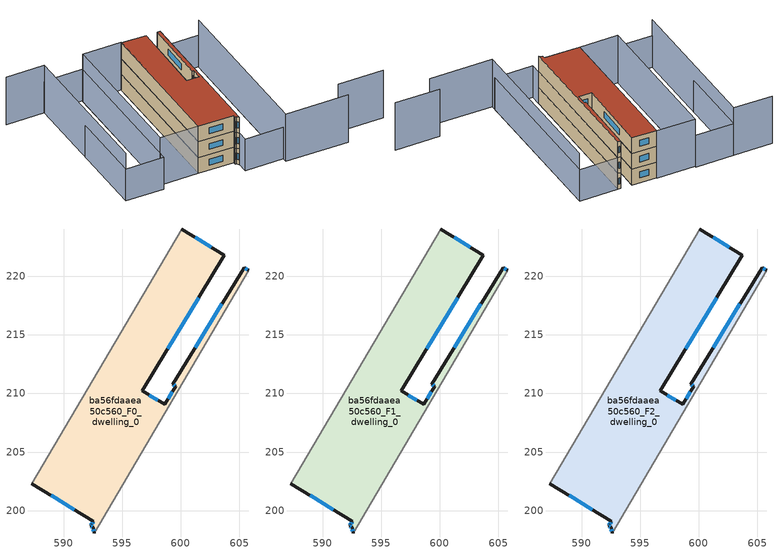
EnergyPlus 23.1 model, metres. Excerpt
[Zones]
ba56fdaaea50c560_F0_dwelling_0
 floor ground (EU_floor_Construction): 603.73,221.79 596.7,210.24 598.62,209.06 599.58,210.63 599.34,210.78 605.41,220.75 605.8,220.51 592.59,198.09 592.52,198.58 592.31,198.7 592.38,198.8 592.55,199.09 587.29,202.29 600.1,224.04 z0
 wall outside (EU_wall_Construction): 605.8,220.51 605.41,220.75 599.34,210.78 599.58,210.63 598.62,209.06 596.7,210.24 603.73,221.79 600.1,224.04 / 587.29,202.29 592.55,199.09 592.38,198.8 592.31,198.7 592.52,198.58 592.59,198.09 z0:3
 wall adiabatic (EU_wall_Construction): 600.1,224.04 587.29,202.29 / 592.59,198.09 605.8,220.51 z0:3
 window (EU_Window_Construction): 602.6,222.49 601.23,223.34 / 598.89,213.84 601.54,218.19 / 598.02,209.43 597.3,209.87 / 599.28,210.14 598.92,209.55 / 599.41,210.73 599.5,210.68 / 603.52,217.64 601.23,213.88 / 605.67,220.58 605.53,220.67 / 592.54,198.42 592.57,198.24 / 592.38,198.66 592.45,198.61 / 592.36,198.77 592.33,198.73 / 592.5,199 592.43,198.89 / 588.93,201.29 590.91,200.08 z0.93:2.07
ba56fdaaea50c560_F1_dwelling_0
 floor to ba56fdaaea50c560_F0_dwelling_0 (EU_floor_Construction): 603.73,221.79 596.7,210.24 598.62,209.06 599.58,210.63 599.34,210.78 605.41,220.75 605.79,220.51 592.59,198.09 592.51,198.58 592.31,198.7 592.38,198.8 592.55,199.09 587.29,202.29 600.1,224.04 z3
 wall outside (EU_wall_Construction): 605.8,220.51 605.41,220.75 599.34,210.78 599.58,210.63 598.62,209.06 596.7,210.24 603.73,221.79 600.1,224.04 / 587.29,202.29 592.55,199.09 592.38,198.8 592.31,198.7 592.52,198.58 592.59,198.09 z3:6
 wall adiabatic (EU_wall_Construction): 600.1,224.04 587.29,202.29 / 592.59,198.09 605.8,220.51 z3:6
 window (EU_Window_Construction): 602.6,222.49 601.23,223.34 / 598.89,213.84 601.54,218.19 / 598.02,209.43 597.3,209.87 / 599.28,210.14 598.92,209.55 / 599.41,210.73 599.5,210.68 / 603.52,217.64 601.23,213.88 / 605.67,220.58 605.53,220.67 / 592.54,198.42 592.57,198.24 / 592.38,198.66 592.45,198.61 / 592.36,198.77 592.33,198.73 / 592.5,199 592.43,198.89 / 588.93,201.29 590.91,200.08 z3.93:5.07
ba56fdaaea50c560_F2_dwelling_0
 floor to ba56fdaaea50c560_F1_dwelling_0 (EU_floor_Construction): 603.73,221.79 596.7,210.24 598.62,209.06 599.58,210.63 599.34,210.78 605.41,220.75 605.79,220.51 592.59,198.09 592.51,198.58 592.31,198.7 592.38,198.8 592.55,199.09 587.29,202.29 600.1,224.04 z6
 wall outside (EU_wall_Construction): 605.8,220.51 605.41,220.75 599.34,210.78 599.58,210.63 598.62,209.06 596.7,210.24 603.73,221.79 600.1,224.04 / 587.29,202.29 592.55,199.09 592.38,198.8 592.31,198.7 592.52,198.58 592.59,198.09 z6:9
 wall adiabatic (EU_wall_Construction): 600.1,224.04 587.29,202.29 / 592.59,198.09 605.8,220.51 z6:9
 window (EU_Window_Construction): 602.6,222.49 601.23,223.34 / 598.89,213.84 601.54,218.19 / 598.02,209.43 597.3,209.87 / 599.28,210.14 598.92,209.55 / 599.41,210.73 599.5,210.68 / 603.52,217.64 601.23,213.88 / 605.67,220.58 605.53,220.67 / 592.54,198.42 592.57,198.24 / 592.38,198.66 592.45,198.61 / 592.36,198.77 592.33,198.73 / 592.5,199 592.43,198.89 / 588.93,201.29 590.91,200.08 z6.93:8.07
 roof outside (EU_roof_Construction): 598.62,209.06 596.7,210.24 603.73,221.79 600.1,224.04 587.29,202.29 592.55,199.09 592.38,198.8 592.31,198.7 592.52,198.58 592.59,198.09 605.8,220.51 605.41,220.75 599.34,210.78 599.58,210.63 z9
shading: 614.87,185.61 608.1,189.59 / 606.48,186.85 597.03,192.42 / 597.03,192.42 611.49,216.97 / 582.94,234.53 588.71,231.13 / 588.71,231.13 575.19,208.15 / 600.16,224.15 587.29,202.29 / 587.29,202.29 581.52,205.69 / 581.52,205.69 594.38,227.55 / 594.38,227.55 600.16,224.15 z0:9; 611.57,217.11 597.43,193.09 / 597.43,193.09 591.65,196.49 / 591.65,196.49 605.79,220.51 / 605.79,220.51 611.57,217.11 / 575.17,208.12 588.71,231.12 / 588.71,231.12 594.48,227.72 / 594.48,227.72 580.94,204.72 / 580.94,204.72 575.17,208.12 z0:6
[Building]
EU S2 Campaign: North Axis=0; Terrain=City; Solar Distribution=FullExterior
[Site:Location]
Montreal-Trudeau.Intl.AP: Latitude=45.4667; Longitude=-73.75; Time Zone=-5; Elevation=36
[SizingPeriod:WeatherFileDays]
AnnualSizingPeriod: Begin Month=1; Begin Day of Month=1; End Month=12; End Day of Month=31; Day of Week for Start Day=Monday; Use Weather File Daylight Saving Period=No; Use Weather File Rain and Snow Indicators=No
[MATERIAL]
EU_InternalMass_Material: Roughness=MediumRough; Thickness=0.1; Conductivity=1; Density=1800; Specific Heat=900; Thermal Absorptance=0.9; Solar Absorptance=0.7; Visible Absorptance=0.7
[MATERIAL:NOMASS] Roughness=MediumRough; Thermal Absorptance=0.9; Solar Absorptance=0.7; Visible Absorptance=0.7
Name | Thermal Resistance
EU_wall_NoMass; EU_floor_NoMass | 1.36485
EU_roof_NoMass | 2.55992
[WINDOWMATERIAL:SIMPLEGLAZINGSYSTEM]
EU_Window_SimpleGlazing: UFactor=3.92339; Solar Heat Gain Coefficient=0.8; Visible Transmittance=0.8
[CONSTRUCTION]
EU_wall_Construction: EU_wall_NoMass
EU_roof_Construction: EU_roof_NoMass
EU_floor_Construction: EU_floor_NoMass
EU_Window_Construction: EU_Window_SimpleGlazing
EU_InternalMass_Construction: EU_InternalMass_Material
[ZONE] Type=1; Multiplier=1; Ceiling Height=autocalculate; Floor Area=autocalculate; Part of Total Floor Area=Yes
Name | Volume
ba56fdaaea50c560_F0_dwelling_0 | 426.396
ba56fdaaea50c560_F1_dwelling_0; ba56fdaaea50c560_F2_dwelling_0 | 426.398
[INTERNALMASS] Construction=EU_InternalMass_Construction; Surface Area=142.132
Name | Zone or ZoneList
ba56fdaaea50c560_F0_dwelling_0_EU_InternalMass | ba56fdaaea50c560_F0_dwelling_0
ba56fdaaea50c560_F1_dwelling_0_EU_InternalMass | ba56fdaaea50c560_F1_dwelling_0
ba56fdaaea50c560_F2_dwelling_0_EU_InternalMass | ba56fdaaea50c560_F2_dwelling_0
[OTHEREQUIPMENT] Fuel Type=Electricity; Design Level Calculation Method=Watts/Area; Power per Zone Floor Area=1; Fraction Latent=0; Fraction Radiant=0; Fraction Lost=0; Carbon Dioxide Generation Rate=0; EndUse Subcategory=EU_Step8_InternalGains
Name | Zone or ZoneList or Space or SpaceList | Schedule
EU_Step8_InternalGain_ba56fdaaea50c560_F0_dwelling_0_f000 | ba56fdaaea50c560_F0_dwelling_0 | EU_Step8_GainSchedule_ba56fdaaea50c560_F0_dwelling_0_f000
EU_Step8_InternalGain_ba56fdaaea50c560_F1_dwelling_0_f000 | ba56fdaaea50c560_F1_dwelling_0 | EU_Step8_GainSchedule_ba56fdaaea50c560_F1_dwelling_0_f000
EU_Step8_InternalGain_ba56fdaaea50c560_F2_dwelling_0_f000 | ba56fdaaea50c560_F2_dwelling_0 | EU_Step8_GainSchedule_ba56fdaaea50c560_F2_dwelling_0_f000
[ZONEVENTILATION:DESIGNFLOWRATE] Schedule=EU_AlwaysOn; Design Flow Rate Calculation Method=AirChanges/Hour; Air Changes per Hour=0.860309; Ventilation Type=Natural; Fan Pressure Rise=0; Fan Total Efficiency=1; Constant Term Coefficient=1; Temperature Term Coefficient=0; Velocity Term Coefficient=0; Velocity Squared Term Coefficient=0; Minimum Indoor Temperature=-100; Maximum Indoor Temperature=100; Delta Temperature=-100; Minimum Outdoor Temperature=-100; Maximum Outdoor Temperature=100; Maximum Wind Speed=40
Name | Zone or ZoneList or Space or SpaceList
EU_ConstantAir_ba56fdaaea50c560_F0_dwelling_0 | ba56fdaaea50c560_F0_dwelling_0
EU_ConstantAir_ba56fdaaea50c560_F1_dwelling_0 | ba56fdaaea50c560_F1_dwelling_0
EU_ConstantAir_ba56fdaaea50c560_F2_dwelling_0 | ba56fdaaea50c560_F2_dwelling_0
[HVACTEMPLATE:THERMOSTAT] Constant Heating Setpoint=20; Constant Cooling Setpoint=50
EU_HeatOnly_ba56fdaaea50c560_F0_dwelling_0; EU_HeatOnly_ba56fdaaea50c560_F1_dwelling_0; EU_HeatOnly_ba56fdaaea50c560_F2_dwelling_0
[HVACTEMPLATE:ZONE:IDEALLOADSAIRSYSTEM] System Availability Schedule=EU_AlwaysOn; Maximum Heating Supply Air Temperature=50; Minimum Cooling Supply Air Temperature=13; Maximum Heating Supply Air Humidity Ratio=0.0156; Minimum Cooling Supply Air Humidity Ratio=0.0077; Heating Limit=NoLimit; Cooling Limit=NoLimit; Heating Availability Schedule=EU_AlwaysOn; Cooling Availability Schedule=EU_CoolingOff; Dehumidification Control Type=ConstantSensibleHeatRatio; Cooling Sensible Heat Ratio=0.7; Dehumidification Setpoint=60; Humidification Control Type=None; Humidification Setpoint=30; Outdoor Air Method=None; Outdoor Air Flow Rate per Person=0.00944; Outdoor Air Flow Rate per Zone Floor Area=0; Outdoor Air Flow Rate per Zone=0; Demand Controlled Ventilation Type=None; Outdoor Air Economizer Type=NoEconomizer; Heat Recovery Type=None; Sensible Heat Recovery Effectiveness=0.7; Latent Heat Recovery Effectiveness=0.65
Name | Template Thermostat
ba56fdaaea50c560_F0_dwelling_0 | EU_HeatOnly_ba56fdaaea50c560_F0_dwelling_0
ba56fdaaea50c560_F1_dwelling_0 | EU_HeatOnly_ba56fdaaea50c560_F1_dwelling_0
ba56fdaaea50c560_F2_dwelling_0 | EU_HeatOnly_ba56fdaaea50c560_F2_dwelling_0
[SIZING:ZONE] Zone Cooling Design Supply Air Temperature Input Method=SupplyAirTemperature; Zone Cooling Design Supply Air Temperature=13; Zone Heating Design Supply Air Temperature Input Method=SupplyAirTemperature; Zone Heating Design Supply Air Temperature=50; Zone Cooling Design Supply Air Humidity Ratio=0.008; Zone Heating Design Supply Air Humidity Ratio=0.008; Cooling Design Air Flow Method=DesignDay; Cooling Design Air Flow Rate=0; Cooling Minimum Air Flow per Zone Floor Area=0.000762; Cooling Minimum Air Flow=0; Cooling Minimum Air Flow Fraction=0.2; Heating Design Air Flow Method=DesignDay; Heating Design Air Flow Rate=0; Heating Maximum Air Flow per Zone Floor Area=0.002032; Heating Maximum Air Flow=0.141576; Heating Maximum Air Flow Fraction=0.3; Account for Dedicated Outdoor Air System=No; Dedicated Outdoor Air System Control Strategy=NeutralSupplyAir; Dedicated Outdoor Air Low Setpoint Temperature for Design=autosize; Dedicated Outdoor Air High Setpoint Temperature for Design=autosize; Zone Load Sizing Method=Sensible Load Only No Latent Load; Zone Latent Cooling Design Supply Air Humidity Ratio Input Method=HumidityRatioDifference; Zone Cooling Design Supply Air Humidity Ratio Difference=0.005; Zone Latent Heating Design Supply Air Humidity Ratio Input Method=HumidityRatioDifference; Zone Humidification Design Supply Air Humidity Ratio Difference=0.005
ba56fdaaea50c560_F0_dwelling_0; ba56fdaaea50c560_F1_dwelling_0; ba56fdaaea50c560_F2_dwelling_0
[SCHEDULE:CONSTANT]
Name | Hourly Value
EU_AlwaysOn | 1
EU_CoolingOff | 0
[SCHEDULE:FILE] Column Number=1; Rows to Skip at Top=0; Number of Hours of Data=8760; Column Separator=Comma; Interpolate to Timestep=No; Minutes per Item=60; Adjust Schedule for Daylight Savings=Yes
Name | File
EU_Step8_GainSchedule_ba56fdaaea50c560_F0_dwelling_0_f000 | ../../schedules/ba56fdaaea50c560/ba56fdaaea50c560_F0_dwelling_0_f000_gain.csv
EU_Step8_GainSchedule_ba56fdaaea50c560_F1_dwelling_0_f000 | ../../schedules/ba56fdaaea50c560/ba56fdaaea50c560_F1_dwelling_0_f000_gain.csv
EU_Step8_GainSchedule_ba56fdaaea50c560_F2_dwelling_0_f000 | ../../schedules/ba56fdaaea50c560/ba56fdaaea50c560_F2_dwelling_0_f000_gain.csv
